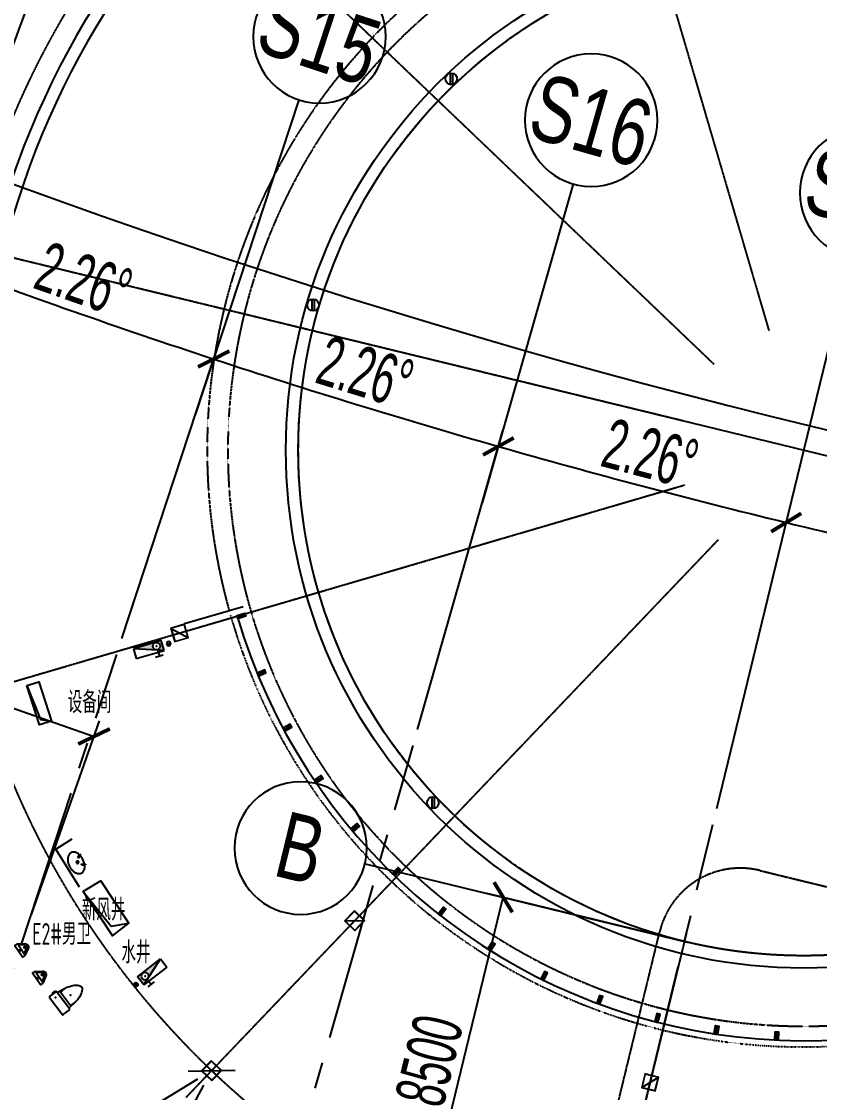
# Model space of a CAD drawing. Extents: x -668578 to 2331563, y -1202445 to 1620273.
# Drawn here: x 818569 to 837831, y 99493 to 125334 of the extents above; entities that cross this region are included whole.
import ezdxf
from ezdxf.enums import TextEntityAlignment as Align

# ---------------------------------------------------------------- set-up
doc = ezdxf.new("R2010")
doc.units = 0
for name, pattern in [('CENTER2', [28.575, 19.05, -3.175, 3.175, -3.175]), ('CONTINOUS', [0]), ('Continuous-STLayerSet-Col', [0]), ('DASH', [0.35, 0.25, -0.1]), ('DOT2', [0.125, 0, -0.125]), ('DOTE', [2.42, 2, -0.2, 0.02, -0.2]), ('Y000000S0$0$CONTINOUS', [0])]:
    doc.linetypes.add(name, pattern=pattern)
doc.layers.get('0').update_dxf_attribs({"color": 8})
doc.layers.get('Defpoints').update_dxf_attribs({"color": 8})
for name, color, linetype in [('#标注', 8, 'Continuous'), ('#轴线', 8, 'CENTER2'), ('A-AL', 8, 'Continuous'), ('A-BEAM-PLAN-C', 8, 'Continuous'), ('A-DIMS-150', 8, 'Continuous'), ('A-FIXT', 8, 'Continuous'), ('A-FLOR-OTLN', 8, 'DOT2'), ('A-ROOF-DRAN', 8, 'Continuous'), ('A-WALL-E', 8, 'Continuous'), ('A-WIND-FRAM', 8, 'Continuous'), ('C-AXIS', 8, 'DOTE'), ('dim', 8, 'Continuous'), ('EQUIP_雨水斗', 8, 'Continuous'), ('G-PATT', 8, 'Continuous'), ('外轮廓', 8, 'Continuous'), ('建-文字', 8, 'Continuous'), ('建-洁具', 8, 'Continuous'), ('水-消防-消火栓', 8, 'Continuous'), ('水-消防-消火栓-标识', 8, 'Continuous')]:
    doc.layers.add(name, color=color, linetype=linetype)
doc.layers.add('平立面图柱', color=8, linetype='Continuous', lineweight=18)
doc.styles.add('JHZX', font='jrs.shx', dxfattribs={"width": 0.6, "bigfont": 'jhz.shx'})
doc.styles.add('XD2008', font='xd-hzs.shx', dxfattribs={"width": 0.7, "bigfont": 'xd-hztxt.shx'})
doc.dimstyles.new('JZBZ-400', dxfattribs={"dimscale": 400, "dimtxt": 3, "dimasz": 1.5, "dimexe": 1, "dimexo": 1, "dimgap": 0.5, "dimtad": 1, "dimdec": 0, "dimdsep": 46, "dimtxsty": 'JHZX', "dimblk1": 'ARCHTICK', "dimblk2": 'ARCHTICK', "dimsah": 1, "dimcen": 0, "dimclrd": 1, "dimclre": 1, "dimclrt": 2, "dimazin": 2, "dimtfac": 1, "dimtdec": 0, "dimtix": 1, "dimtmove": 0, "dimatfit": 3, "dimfxl": 0, "dimtolj": 1, "dimlwd": -1, "dimlwe": -1, "dimarcsym": 0})

# ---------------------------------------------------------------- blocks, each defined once
blk = doc.blocks.new('_ARCHTICK')
at = {"color": 0, "linetype": 'ByBlock', "const_width": 0.15}
blk.add_lwpolyline([(-0.5, -0.5), (0.5, 0.5)], dxfattribs=at)
blk = doc.blocks.new('*D2918')
at = {"layer": '#标注', "ltscale": 300, "transparency": 16777216}
for p, q in [((52517, 44290), (60086, 50671)), ((174425, -21557), (175612, -11729))]:
    blk.add_line(p, q, dxfattribs=at)
blk.add_arc((197092, 166179), 179600, 220.13382, 263.11563, dxfattribs=at)
at = {"layer": 'Defpoints', "color": 0, "ltscale": 300, "transparency": 16777216}
for p in [(197092, 166179), (52212, 44032), (92699, 20035), (174378, -21955)]:
    blk.add_point(p, dxfattribs=at)
at = {"layer": '#标注', "ltscale": 300, "transparency": 16777216, "xscale": 600, "yscale": 600, "zscale": 600}
for p, rotation in [((59781, 50414), 130.1338192809486), ((175564, -12126), 353.1156299250185)]:
    blk.add_blockref('_ARCHTICK', p, dxfattribs=dict(at, rotation=rotation))
at = {"layer": '#标注', "ltscale": 300, "transparency": 16777216, "insert": (112118, 8861), "char_height": 1200, "attachment_point": 5, "rotation": 331.6247, "style": 'JHZX'}
blk.add_mtext('\\A1;42.98°', dxfattribs=at)
blk = doc.blocks.new('*D2933')
at = {"layer": '#标注', "ltscale": 300, "transparency": 16777216}
for p, q in [((130999, -10995), (133620, -3968)), ((138044, -13465), (140386, -6340))]:
    blk.add_line(p, q, dxfattribs=at)
blk.add_arc((197092, 166179), 182000, 249.54243, 251.80463, dxfattribs=at)
at = {"layer": 'Defpoints', "color": 0, "ltscale": 300, "transparency": 16777216}
for p in [(197092, 166179), (135730, -5165), (130859, -11369), (137919, -13845)]:
    blk.add_point(p, dxfattribs=at)
at = {"layer": '#标注', "ltscale": 300, "transparency": 16777216, "xscale": 600, "yscale": 600, "zscale": 600}
for p, rotation in [((133481, -4342), 159.5424261212701), ((140261, -6720), 341.8046268610909)]:
    blk.add_blockref('_ARCHTICK', p, dxfattribs=dict(at, rotation=rotation))
at = {"layer": '#标注', "ltscale": 300, "transparency": 16777216, "insert": (137124, -4810), "char_height": 1200, "attachment_point": 5, "rotation": 340.6735, "style": 'JHZX'}
blk.add_mtext('\\A1;2.26°', dxfattribs=at)
blk = doc.blocks.new('*D2934')
at = {"layer": '#标注', "ltscale": 300, "transparency": 16777216}
for p, q in [((138044, -13465), (140386, -6340)), ((145181, -15656), (147240, -8444))]:
    blk.add_line(p, q, dxfattribs=at)
blk.add_arc((197092, 166179), 182000, 251.80463, 254.06683, dxfattribs=at)
at = {"layer": 'Defpoints', "color": 0, "ltscale": 300, "transparency": 16777216}
for p in [(197092, 166179), (142542, -7453), (137919, -13845), (145071, -16041)]:
    blk.add_point(p, dxfattribs=at)
at = {"layer": '#标注', "ltscale": 300, "transparency": 16777216, "xscale": 600, "yscale": 600, "zscale": 600}
for p, rotation in [((140261, -6720), 161.8046268610923), ((147130, -8829), 344.0668271582924)]:
    blk.add_blockref('_ARCHTICK', p, dxfattribs=dict(at, rotation=rotation))
at = {"layer": '#标注', "ltscale": 300, "transparency": 16777216, "insert": (143920, -7044), "char_height": 1200, "attachment_point": 5, "rotation": 342.9357, "style": 'JHZX'}
blk.add_mtext('\\A1;2.26°', dxfattribs=at)
blk = doc.blocks.new('*D2935')
at = {"layer": '#标注', "ltscale": 300, "transparency": 16777216}
for p, q in [((145181, -15656), (147240, -8444)), ((152399, -17563), (154172, -10276))]:
    blk.add_line(p, q, dxfattribs=at)
blk.add_arc((197092, 166179), 182000, 254.06683, 256.32903, dxfattribs=at)
at = {"layer": 'Defpoints', "color": 0, "ltscale": 300, "transparency": 16777216}
for p in [(197092, 166179), (149438, -9471), (145071, -16041), (152305, -17952)]:
    blk.add_point(p, dxfattribs=at)
at = {"layer": '#标注', "ltscale": 300, "transparency": 16777216, "xscale": 600, "yscale": 600, "zscale": 600}
for p, rotation in [((147130, -8829), 164.0668271582906), ((154077, -10665), 346.3290280231375)]:
    blk.add_blockref('_ARCHTICK', p, dxfattribs=dict(at, rotation=rotation))
at = {"layer": '#标注', "ltscale": 300, "transparency": 16777216, "insert": (150799, -9008), "char_height": 1200, "attachment_point": 5, "rotation": 345.1979, "style": 'JHZX'}
blk.add_mtext('\\A1;2.26°', dxfattribs=at)
blk = doc.blocks.new('*D2936')
at = {"layer": '#标注', "ltscale": 300, "transparency": 16777216}
for p, q in [((152399, -17563), (154172, -10276)), ((159687, -19184), (161170, -11833))]:
    blk.add_line(p, q, dxfattribs=at)
blk.add_arc((197092, 166179), 182000, 256.32903, 258.59123, dxfattribs=at)
at = {"layer": 'Defpoints', "color": 0, "ltscale": 300, "transparency": 16777216}
for p in [(197092, 166179), (156408, -11215), (152305, -17952), (159608, -19576)]:
    blk.add_point(p, dxfattribs=at)
at = {"layer": '#标注', "ltscale": 300, "transparency": 16777216, "xscale": 600, "yscale": 600, "zscale": 600}
for p, rotation in [((154077, -10665), 166.329028023139), ((161091, -12225), 348.5912288879856)]:
    blk.add_blockref('_ARCHTICK', p, dxfattribs=dict(at, rotation=rotation))
at = {"layer": '#标注', "ltscale": 300, "transparency": 16777216, "insert": (157750, -10698), "char_height": 1200, "attachment_point": 5, "rotation": 347.4601, "style": 'JHZX'}
blk.add_mtext('\\A1;2.26°', dxfattribs=at)
blk = doc.blocks.new('*D2939')
at = {"layer": '#标注', "ltscale": 300, "transparency": 16777216}
for p, q in [((-1773, -1481), (-9342, -7863)), ((165914, -92056), (164727, -101884))]:
    blk.add_line(p, q, dxfattribs=at)
blk.add_arc((197092, 166179), 269610, 220.13382, 263.11563, dxfattribs=at)
at = {"layer": 'Defpoints', "color": 0, "ltscale": 300, "transparency": 16777216}
for p in [(197092, 166179), (-1467, -1224), (40380, -53208), (165962, -91659)]:
    blk.add_point(p, dxfattribs=at)
at = {"layer": '#标注', "ltscale": 300, "transparency": 16777216, "xscale": 600, "yscale": 600, "zscale": 600}
for p, rotation in [((-9036, -7605), 130.1338192809485), ((164775, -101487), 353.1156299250187)]:
    blk.add_blockref('_ARCHTICK', p, dxfattribs=dict(at, rotation=rotation))
at = {"layer": '#标注', "ltscale": 300, "transparency": 16777216, "insert": (69342, -70334), "char_height": 1200, "attachment_point": 5, "rotation": 331.6247, "style": 'JHZX'}
blk.add_mtext('\\A1;42.98°', dxfattribs=at)
blk = doc.blocks.new('*U2924')
at = {"linetype": 'ByBlock'}
blk.add_line((0, -20), (0, 0), dxfattribs=at)
blk.add_circle((0, -24), 4, dxfattribs=at)
at = {"color": 253, "linetype": 'ByBlock', "style": 'JHZX', "width": 0.75}
blk.add_attdef('AXES', text='', height=4, dxfattribs=at).set_placement((0, -24), align=Align.MIDDLE_CENTER)
blk = doc.blocks.new('*U2976')
at = {"linetype": 'ByBlock'}
blk.add_line((20, 0), (0, 0), dxfattribs=at)
blk.add_circle((24, 0), 4, dxfattribs=at)
at = {"color": 253, "linetype": 'ByBlock', "style": 'JHZX', "width": 0.75}
blk.add_attdef('AXES', text='', height=4, dxfattribs=at).set_placement((24, 0), align=Align.MIDDLE_CENTER)
blk = doc.blocks.new('*D2977')
at = {"layer": '#标注', "ltscale": 300, "transparency": 16777216}
for p, q in [((160688, -30028), (162797, -37226)), ((149303, -30292), (147530, -37580))]:
    blk.add_line(p, q, dxfattribs=at)
blk.add_arc((154503, -8916), 29100, 256.329, 286.329, dxfattribs=at)
at = {"layer": 'Defpoints', "color": 0, "ltscale": 300, "transparency": 16777216}
for p in [(154503, -8916), (160576, -29644), (149398, -29904), (152639, -37956)]:
    blk.add_point(p, dxfattribs=at)
at = {"layer": '#标注', "ltscale": 300, "transparency": 16777216, "xscale": 600, "yscale": 600, "zscale": 600}
for p, rotation in [((162684, -36842), 16.32902802312792), ((147625, -37191), 166.3290280231299)]:
    blk.add_blockref('_ARCHTICK', p, dxfattribs=dict(at, rotation=rotation))
at = {"layer": '#标注', "ltscale": 300, "transparency": 16777216, "insert": (155159, -37208), "char_height": 1200, "attachment_point": 5, "rotation": 1.329, "style": 'JHZX'}
blk.add_mtext('\\A1;30°', dxfattribs=at)
blk = doc.blocks.new('*D2978')
at = {"layer": '#标注', "ltscale": 300, "transparency": 16777216}
for p, q in [((170416, -24107), (175840, -29286)), ((160688, -30028), (162797, -37226))]:
    blk.add_line(p, q, dxfattribs=at)
blk.add_arc((154503, -8916), 29100, 286.329, 316.329, dxfattribs=at)
at = {"layer": 'Defpoints', "color": 0, "ltscale": 300, "transparency": 16777216}
for p in [(154503, -8916), (170126, -23831), (160576, -29644), (167409, -34997)]:
    blk.add_point(p, dxfattribs=at)
at = {"layer": '#标注', "ltscale": 300, "transparency": 16777216, "xscale": 600, "yscale": 600, "zscale": 600}
for p, rotation in [((175551, -29010), 46.32902802312653), ((162684, -36842), 196.3290280231278)]:
    blk.add_blockref('_ARCHTICK', p, dxfattribs=dict(at, rotation=rotation))
at = {"layer": '#标注', "ltscale": 300, "transparency": 16777216, "insert": (169217, -33089), "char_height": 1200, "attachment_point": 5, "rotation": 31.329, "style": 'JHZX'}
blk.add_mtext('\\A1;30°', dxfattribs=at)
blk = doc.blocks.new('*D2942')
at = {"layer": '#标注', "ltscale": 300, "transparency": 16777216}
for p, q in [((175879, -14115), (183167, -15888)), ((170416, -24107), (175840, -29286))]:
    blk.add_line(p, q, dxfattribs=at)
blk.add_arc((154503, -8916), 29100, 316.329, 346.329, dxfattribs=at)
at = {"layer": 'Defpoints', "color": 0, "ltscale": 300, "transparency": 16777216}
for p in [(154503, -8916), (175491, -14021), (170126, -23831), (178721, -25049)]:
    blk.add_point(p, dxfattribs=at)
at = {"layer": '#标注', "ltscale": 300, "transparency": 16777216, "xscale": 600, "yscale": 600, "zscale": 600}
for p, rotation in [((182778, -15793), 76.3290280231253), ((175551, -29010), 226.3290280231266)]:
    blk.add_blockref('_ARCHTICK', p, dxfattribs=dict(at, rotation=rotation))
at = {"layer": '#标注', "ltscale": 300, "transparency": 16777216, "insert": (179333, -22493), "char_height": 1200, "attachment_point": 5, "rotation": 61.329, "style": 'JHZX'}
blk.add_mtext('\\A1;30°', dxfattribs=at)
blk = doc.blocks.new('*D2943')
at = {"layer": '#标注', "ltscale": 300, "transparency": 16777216}
for p, q in [((175615, -2730), (182813, -622)), ((175879, -14115), (183167, -15888))]:
    blk.add_line(p, q, dxfattribs=at)
blk.add_arc((154503, -8916), 29100, 346.329, 16.329, dxfattribs=at)
at = {"layer": 'Defpoints', "color": 0, "ltscale": 300, "transparency": 16777216}
for p in [(175231, -2843), (154503, -8916), (183543, -10779), (175491, -14021)]:
    blk.add_point(p, dxfattribs=at)
at = {"layer": '#标注', "ltscale": 300, "transparency": 16777216, "xscale": 600, "yscale": 600, "zscale": 600}
for p, rotation in [((182429, -734), 106.3290280231238), ((182778, -15793), 256.3290280231252)]:
    blk.add_blockref('_ARCHTICK', p, dxfattribs=dict(at, rotation=rotation))
at = {"layer": '#标注', "ltscale": 300, "transparency": 16777216, "insert": (184395, -8222), "char_height": 1200, "attachment_point": 5, "rotation": 271.329, "style": 'JHZX'}
blk.add_mtext('\\A1;30°', dxfattribs=at)
blk = doc.blocks.new('*D2944')
at = {"layer": '#标注', "ltscale": 300, "transparency": 16777216}
for p, q in [((169694, 6997), (174873, 12422)), ((175615, -2730), (182813, -622))]:
    blk.add_line(p, q, dxfattribs=at)
blk.add_arc((154503, -8916), 29100, 16.329, 46.329, dxfattribs=at)
at = {"layer": 'Defpoints', "color": 0, "ltscale": 300, "transparency": 16777216}
for p in [(169418, 6708), (180584, 3991), (175231, -2843), (154503, -8916)]:
    blk.add_point(p, dxfattribs=at)
at = {"layer": '#标注', "ltscale": 300, "transparency": 16777216, "xscale": 600, "yscale": 600, "zscale": 600}
for p, rotation in [((174597, 12133), 136.3290280231255), ((182429, -734), 286.3290280231241)]:
    blk.add_blockref('_ARCHTICK', p, dxfattribs=dict(at, rotation=rotation))
at = {"layer": '#标注', "ltscale": 300, "transparency": 16777216, "insert": (180043, 6631), "char_height": 1200, "attachment_point": 5, "rotation": 301.329, "style": 'JHZX'}
blk.add_mtext('\\A1;30°', dxfattribs=at)
blk = doc.blocks.new('*D2945')
at = {"layer": '#标注', "ltscale": 300, "transparency": 16777216}
for p, q in [((159702, 12461), (161475, 19749)), ((169694, 6997), (174873, 12422))]:
    blk.add_line(p, q, dxfattribs=at)
blk.add_arc((154503, -8916), 29100, 46.329, 76.329, dxfattribs=at)
at = {"layer": 'Defpoints', "color": 0, "ltscale": 300, "transparency": 16777216}
for p in [(170636, 15302), (159608, 12072), (169418, 6708), (154503, -8916)]:
    blk.add_point(p, dxfattribs=at)
at = {"layer": '#标注', "ltscale": 300, "transparency": 16777216, "xscale": 600, "yscale": 600, "zscale": 600}
for p, rotation in [((161380, 19360), 166.3290280231338), ((174597, 12133), 316.3290280231257)]:
    blk.add_blockref('_ARCHTICK', p, dxfattribs=dict(at, rotation=rotation))
at = {"layer": '#标注', "ltscale": 300, "transparency": 16777216, "insert": (168848, 17318), "char_height": 1200, "attachment_point": 5, "rotation": 331.329, "style": 'JHZX'}
blk.add_mtext('\\A1;30°', dxfattribs=at)
blk = doc.blocks.new('*D2946')
at = {"layer": '#标注', "ltscale": 300, "transparency": 16777216}
for p, q in [((159702, 12461), (161475, 19749)), ((148317, 12197), (146209, 19394))]:
    blk.add_line(p, q, dxfattribs=at)
blk.add_arc((154503, -8916), 29100, 76.329, 106.329, dxfattribs=at)
at = {"layer": 'Defpoints', "color": 0, "ltscale": 300, "transparency": 16777216}
for p in [(156366, 20125), (159608, 12072), (148430, 11813), (154503, -8916)]:
    blk.add_point(p, dxfattribs=at)
at = {"layer": '#标注', "ltscale": 300, "transparency": 16777216, "xscale": 600, "yscale": 600, "zscale": 600}
for p, rotation in [((161380, 19360), 346.3290280231337), ((146321, 19011), 196.3290280231265)]:
    blk.add_blockref('_ARCHTICK', p, dxfattribs=dict(at, rotation=rotation))
at = {"layer": '#标注', "ltscale": 300, "transparency": 16777216, "insert": (153809, 20976), "char_height": 1200, "attachment_point": 5, "rotation": 1.329, "style": 'JHZX'}
blk.add_mtext('\\A1;30°', dxfattribs=at)
blk = doc.blocks.new('*D2947')
at = {"layer": '#标注', "ltscale": 300, "transparency": 16777216}
for p, q in [((148317, 12197), (146209, 19394)), ((138590, 6276), (133165, 11455))]:
    blk.add_line(p, q, dxfattribs=at)
blk.add_arc((154503, -8916), 29100, 106.329, 136.329, dxfattribs=at)
at = {"layer": 'Defpoints', "color": 0, "ltscale": 300, "transparency": 16777216}
for p in [(141596, 17166), (148430, 11813), (138879, 6000), (154503, -8916)]:
    blk.add_point(p, dxfattribs=at)
at = {"layer": '#标注', "ltscale": 300, "transparency": 16777216, "xscale": 600, "yscale": 600, "zscale": 600}
for p, rotation in [((146321, 19011), 16.32902802312659), ((133454, 11178), 226.3290280231246)]:
    blk.add_blockref('_ARCHTICK', p, dxfattribs=dict(at, rotation=rotation))
at = {"layer": '#标注', "ltscale": 300, "transparency": 16777216, "insert": (138956, 16625), "char_height": 1200, "attachment_point": 5, "rotation": 31.329, "style": 'JHZX'}
blk.add_mtext('\\A1;30°', dxfattribs=at)
blk = doc.blocks.new('*D2948')
at = {"layer": '#标注', "ltscale": 300, "transparency": 16777216}
for p, q in [((138590, 6276), (133165, 11455)), ((133126, -3716), (125838, -1943))]:
    blk.add_line(p, q, dxfattribs=at)
blk.add_arc((154503, -8916), 29100, 136.329, 166.329, dxfattribs=at)
at = {"layer": 'Defpoints', "color": 0, "ltscale": 300, "transparency": 16777216}
for p in [(130285, 7218), (138879, 6000), (133515, -3810), (154503, -8916)]:
    blk.add_point(p, dxfattribs=at)
at = {"layer": '#标注', "ltscale": 300, "transparency": 16777216, "xscale": 600, "yscale": 600, "zscale": 600}
for p, rotation in [((133454, 11178), 46.32902802312446), ((126227, -2038), 256.3290280231241)]:
    blk.add_blockref('_ARCHTICK', p, dxfattribs=dict(at, rotation=rotation))
at = {"layer": '#标注', "ltscale": 300, "transparency": 16777216, "insert": (128269, 5430), "char_height": 1200, "attachment_point": 5, "rotation": 61.329, "style": 'JHZX'}
blk.add_mtext('\\A1;30°', dxfattribs=at)
blk = doc.blocks.new('*D2949')
at = {"layer": '#标注', "ltscale": 300, "transparency": 16777216}
for p, q in [((133126, -3716), (125838, -1943)), ((133390, -15101), (126193, -17210))]:
    blk.add_line(p, q, dxfattribs=at)
blk.add_arc((154503, -8916), 29100, 166.329, 196.329, dxfattribs=at)
at = {"layer": 'Defpoints', "color": 0, "ltscale": 300, "transparency": 16777216}
for p in [(133515, -3810), (125462, -7052), (154503, -8916), (133774, -14988)]:
    blk.add_point(p, dxfattribs=at)
at = {"layer": '#标注', "ltscale": 300, "transparency": 16777216, "xscale": 600, "yscale": 600, "zscale": 600}
for p, rotation in [((126227, -2038), 76.32902802312397), ((126576, -17097), 286.3290280231245)]:
    blk.add_blockref('_ARCHTICK', p, dxfattribs=dict(at, rotation=rotation))
at = {"layer": '#标注', "ltscale": 300, "transparency": 16777216, "insert": (126210, -9572), "char_height": 1200, "attachment_point": 5, "rotation": 271.329, "style": 'JHZX'}
blk.add_mtext('\\A1;30°', dxfattribs=at)
blk = doc.blocks.new('*D2950')
at = {"layer": '#标注', "ltscale": 300, "transparency": 16777216}
for p, q in [((133390, -15101), (126193, -17210)), ((139311, -24829), (134132, -30253))]:
    blk.add_line(p, q, dxfattribs=at)
blk.add_arc((154503, -8916), 29100, 196.329, 226.329, dxfattribs=at)
at = {"layer": 'Defpoints', "color": 0, "ltscale": 300, "transparency": 16777216}
for p in [(154503, -8916), (133774, -14988), (128421, -21822), (139587, -24539)]:
    blk.add_point(p, dxfattribs=at)
at = {"layer": '#标注', "ltscale": 300, "transparency": 16777216, "xscale": 600, "yscale": 600, "zscale": 600}
for p, rotation in [((126576, -17097), 106.3290280231245), ((134409, -29964), 316.3290280231343)]:
    blk.add_blockref('_ARCHTICK', p, dxfattribs=dict(at, rotation=rotation))
at = {"layer": '#标注', "ltscale": 300, "transparency": 16777216, "insert": (130329, -23630), "char_height": 1200, "attachment_point": 5, "rotation": 301.329, "style": 'JHZX'}
blk.add_mtext('\\A1;30°', dxfattribs=at)
blk = doc.blocks.new('*D2984')
at = {"layer": '#标注', "ltscale": 300, "transparency": 16777216}
for p, q in [((139179, 5570), (134532, 8111)), ((129742, -1482), (134883, 7919)), ((134038, -3831), (129391, -1290))]:
    blk.add_line(p, q, dxfattribs=at)
at = {"layer": 'Defpoints', "color": 0, "ltscale": 300, "transparency": 16777216}
for p in [(134883, 7919), (139530, 5378), (134389, -4023)]:
    blk.add_point(p, dxfattribs=at)
at = {"layer": '#标注', "ltscale": 300, "transparency": 16777216, "xscale": 600, "yscale": 600, "zscale": 600}
for p, rotation in [((134883, 7919), 61.32903808904447), ((129742, -1482), 241.3290380890445)]:
    blk.add_blockref('_ARCHTICK', p, dxfattribs=dict(at, rotation=rotation))
at = {"layer": '#标注', "ltscale": 300, "transparency": 16777216, "insert": (131610, 3603), "char_height": 1200, "attachment_point": 5, "rotation": 61.329, "style": 'JHZX'}
blk.add_mtext('\\A1;10715', dxfattribs=at)
blk = doc.blocks.new('*D2986')
at = {"layer": '#标注', "ltscale": 300, "transparency": 16777216}
for p, q in [((140017, -24239), (137476, -28887)), ((137668, -28536), (147069, -33677)), ((149418, -29380), (146877, -34027))]:
    blk.add_line(p, q, dxfattribs=at)
at = {"layer": 'Defpoints', "color": 0, "ltscale": 300, "transparency": 16777216}
for p in [(140209, -23888), (149610, -29029), (147069, -33677)]:
    blk.add_point(p, dxfattribs=at)
at = {"layer": '#标注', "ltscale": 300, "transparency": 16777216, "xscale": 600, "yscale": 600, "zscale": 600}
for p, rotation in [((137668, -28536), 151.3290179572674), ((147069, -33677), 331.3290179572674)]:
    blk.add_blockref('_ARCHTICK', p, dxfattribs=dict(at, rotation=rotation))
at = {"layer": '#标注', "ltscale": 300, "transparency": 16777216, "insert": (142752, -30404), "char_height": 1200, "attachment_point": 5, "rotation": 331.329, "style": 'JHZX'}
blk.add_mtext('\\A1;10715', dxfattribs=at)
blk = doc.blocks.new('*D2987')
at = {"layer": '#标注', "ltscale": 300, "transparency": 16777216}
for p, q in [((134296, -14943), (129771, -17698)), ((130113, -17490), (135684, -26642)), ((139867, -24096), (135343, -26850))]:
    blk.add_line(p, q, dxfattribs=at)
at = {"layer": 'Defpoints', "color": 0, "ltscale": 300, "transparency": 16777216}
for p in [(134638, -14735), (140209, -23888), (135684, -26642)]:
    blk.add_point(p, dxfattribs=at)
at = {"layer": '#标注', "ltscale": 300, "transparency": 16777216, "xscale": 600, "yscale": 600, "zscale": 600}
for p, rotation in [((130113, -17490), 121.3290179573024), ((135684, -26642), 301.3290179573024)]:
    blk.add_blockref('_ARCHTICK', p, dxfattribs=dict(at, rotation=rotation))
at = {"layer": '#标注', "ltscale": 300, "transparency": 16777216, "insert": (133582, -21650), "char_height": 1200, "attachment_point": 5, "rotation": 301.329, "style": 'JHZX'}
blk.add_mtext('\\A1;10715', dxfattribs=at)
blk = doc.blocks.new('*D2990')
at = {"layer": '#标注', "ltscale": 300, "transparency": 16777216}
for p, q in [((139311, -24829), (134132, -30253)), ((149303, -30292), (147530, -37580))]:
    blk.add_line(p, q, dxfattribs=at)
blk.add_arc((154503, -8916), 29100, 226.329, 256.329, dxfattribs=at)
at = {"layer": 'Defpoints', "color": 0, "ltscale": 300, "transparency": 16777216}
for p in [(154503, -8916), (139587, -24539), (149398, -29904), (138369, -33134)]:
    blk.add_point(p, dxfattribs=at)
at = {"layer": '#标注', "ltscale": 300, "transparency": 16777216, "xscale": 600, "yscale": 600, "zscale": 600}
for p, rotation in [((134409, -29964), 136.3290280231214), ((147625, -37191), 346.3290280231255)]:
    blk.add_blockref('_ARCHTICK', p, dxfattribs=dict(at, rotation=rotation))
at = {"layer": '#标注', "ltscale": 300, "transparency": 16777216, "insert": (140925, -33746), "char_height": 1200, "attachment_point": 5, "rotation": 331.329, "style": 'JHZX'}
blk.add_mtext('\\A1;30°', dxfattribs=at)
blk = doc.blocks.new('*D2991')
at = {"layer": '#标注', "ltscale": 300, "transparency": 16777216}
for p, q in [((151231, -20675), (146858, -19612)), ((145238, -27966), (147247, -19706)), ((149222, -28935), (144849, -27871))]:
    blk.add_line(p, q, dxfattribs=at)
at = {"layer": 'Defpoints', "color": 0, "ltscale": 300, "transparency": 16777216}
for p in [(147247, -19706), (151619, -20770), (149610, -29029)]:
    blk.add_point(p, dxfattribs=at)
at = {"layer": '#标注', "ltscale": 300, "transparency": 16777216, "xscale": 600, "yscale": 600, "zscale": 600}
for p, rotation in [((147247, -19706), 76.32902802329342), ((145238, -27966), 256.3290280232934)]:
    blk.add_blockref('_ARCHTICK', p, dxfattribs=dict(at, rotation=rotation))
at = {"layer": '#标注', "ltscale": 300, "transparency": 16777216, "insert": (145465, -23647), "char_height": 1200, "attachment_point": 5, "rotation": 76.329, "style": 'JHZX'}
blk.add_mtext('\\A1;8500', dxfattribs=at)
blk = doc.blocks.new('*D3004')
at = {"layer": '#标注', "transparency": 16777216}
for p, q in [((-25958, -8635), (-24320, -3965)), ((-24452, -4343), (-17131, -6910)), ((-18637, -11202), (-16999, -6533))]:
    blk.add_line(p, q, dxfattribs=at)
at = {"layer": 'Defpoints', "color": 0, "transparency": 16777216}
for p in [(-17131, -6910), (-26090, -9012), (-18769, -11580)]:
    blk.add_point(p, dxfattribs=at)
at = {"layer": '#标注', "transparency": 16777216, "xscale": 600, "yscale": 600, "zscale": 600}
for p, rotation in [((-24452, -4343), 160.6735245071912), ((-17131, -6910), 340.6735245071912)]:
    blk.add_blockref('_ARCHTICK', p, dxfattribs=dict(at, rotation=rotation))
at = {"layer": '#标注', "transparency": 16777216, "insert": (-20527, -4871), "char_height": 1200, "attachment_point": 5, "rotation": 340.6735, "style": 'JHZX'}
blk.add_mtext('\\A1;7758', dxfattribs=at)
blk = doc.blocks.new('HGDTRET')
at = {"layer": 'dim', "ltscale": 300}
for centre, radius, start, end in [((837451.7, 114994.3), 25850, 53.50205, 252.09079), ((837451.6, 114994.2), 14249.9, 196.42985, 326.45224), ((880041, 290089.1), 262600, 224.98133, 258.268049)]:
    blk.add_arc(centre, radius, start, end, dxfattribs=at)
blk = doc.blocks.new('$lvtry$00000221')
at = {"color": 0}
for p, q in [((-124, -91), (-43, -216)), ((-116, -76), (116, -76)), ((43, -216), (124, -91))]:
    blk.add_line(p, q, dxfattribs=at)
blk.add_lwpolyline([(69, -231, -0.57735), (-69, -231), (-162, -88, -0.145378), (-170, -61), (-170, 0), (170, 0), (170, -61, -0.145378), (162, -88)], format="xyb", close=True, dxfattribs=at)
for centre, radius in [((0, -177), 20), ((0, -38), 17.7)]:
    blk.add_circle(centre, radius, dxfattribs=at)
for centre, radius, start, end in [((-116, -86), 10, 90, 213.0863), ((0, -191), 50, 210, 330), ((116, -86), 10, 326.9137, 90)]:
    blk.add_arc(centre, radius, start, end, dxfattribs=at)
for p in [(0, -38), (0, -177)]:
    blk.add_point(p, dxfattribs=at)
blk = doc.blocks.new('A$C206F0229')
at = {"layer": 'A-FIXT', "linetype": 'Y000000S0$0$CONTINOUS', "lineweight": -3, "extrusion": (0, 0, -1), "xscale": -1, "zscale": -1, "rotation": 269.9999999999999}
blk.add_blockref('$lvtry$00000221', (0, 362), dxfattribs=at)
blk = doc.blocks.new('A$C346B0DA7')
for p, q in [((59, 99), (138, 146)), ((59, 99), (71, 79)), ((71, 79), (150, 126)), ((138, 146), (150, 126)), ((59, -99), (71, -79)), ((59, -99), (138, -146)), ((71, -79), (150, -126)), ((150, -126), (138, -146))]:
    blk.add_line(p, q)
for points in [[(124, 138, 0.012883), (119, 150, 0.028735), (103, 183, 0.038584), (81, 215, 0.043635), (58, 239, 0.046948), (30, 260, 0.060002), (3, 271, 0.075785), (-27, 275, 0.060889), (-62, 271, 0.054586), (-94, 259, 0.054379), (-122, 240, 0.038321), (-146, 217, 0.035303), (-168, 189, 0.040035), (-185, 157, 0.032621), (-200, 118, 0.024635), (-211, 77, 0.053768), (-218, -1), (-216, -39), (-211, -76, 1826.718919)], [(124, 138, 0.012883), (119, 150, 0.028735), (103, 183, 0.038584), (81, 215, 0.043635), (58, 239, 0.046948), (30, 260, 0.060002), (3, 271, 0.075785), (-27, 275, 0.060889), (-62, 271, 0.054586), (-94, 259, 0.054379), (-122, 240, 0.038321), (-146, 217, 0.035303), (-168, 189, 0.040035), (-185, 157, 0.032621), (-200, 118, 0.024635), (-211, 77, 0.053768), (-218, -1), (-216, -39), (-211, -76, 1826.718919)], [(124, 138, 0.012883), (119, 150, 0.028735), (103, 183, 0.038584), (81, 215, 0.043635), (58, 239, 0.046948), (30, 260, 0.060002), (3, 271, 0.075785), (-27, 275, 0.060889), (-62, 271, 0.054586), (-94, 259, 0.054379), (-122, 240, 0.038321), (-146, 217, 0.035303), (-168, 189, 0.040035), (-185, 157, 0.032621), (-200, 118, 0.024635), (-211, 77, 0.053768), (-218, -1), (-216, -39), (-211, -76, 1826.718919)], [(124, 138, 0.012883), (119, 150, 0.028735), (103, 183, 0.038584), (81, 215, 0.043635), (58, 239, 0.046948), (30, 260, 0.060002), (3, 271, 0.075785), (-27, 275, 0.060889), (-62, 271, 0.054586), (-94, 259, 0.054379), (-122, 240, 0.038321), (-146, 217, 0.035303), (-168, 189, 0.040035), (-185, 157, 0.032621), (-200, 118, 0.024635), (-211, 77, 0.053768), (-218, -1), (-216, -39), (-211, -76, 1826.718919)], [(132, -115, 0.025128), (138, -85, 0.042673), (146, 0), (144, 42, 0.021447), (138, 85, 0.025126), (132, 115)], [(132, -115, 0.025128), (138, -85, 0.042673), (146, 0), (144, 42, 0.021447), (138, 85, 0.025126), (132, 115)], [(132, -115, 0.025128), (138, -85, 0.042673), (146, 0), (144, 42, 0.021447), (138, 85, 0.025126), (132, 115)], [(132, -115, 0.025128), (138, -85, 0.042673), (146, 0), (144, 42, 0.021447), (138, 85, 0.025126), (132, 115)], [(-211, -76, 0.02503), (-200, -118, 0.032621), (-185, -157, 0.040035), (-168, -189, 0.035303), (-146, -217, 0.038321), (-122, -240, 0.054379), (-94, -259, 0.054586), (-62, -271, 0.060889), (-27, -275, 0.075785), (3, -271, 0.060002), (30, -260, 0.046948), (58, -239, 0.043635), (81, -215, 0.038584), (103, -183, 0.028735), (119, -150, 0.012881), (124, -138)], [(-211, -76, 0.02503), (-200, -118, 0.032621), (-185, -157, 0.040035), (-168, -189, 0.035303), (-146, -217, 0.038321), (-122, -240, 0.054379), (-94, -259, 0.054586), (-62, -271, 0.060889), (-27, -275, 0.075785), (3, -271, 0.060002), (30, -260, 0.046948), (58, -239, 0.043635), (81, -215, 0.038584), (103, -183, 0.028735), (119, -150, 0.012881), (124, -138)], [(-211, -76, 0.02503), (-200, -118, 0.032621), (-185, -157, 0.040035), (-168, -189, 0.035303), (-146, -217, 0.038321), (-122, -240, 0.054379), (-94, -259, 0.054586), (-62, -271, 0.060889), (-27, -275, 0.075785), (3, -271, 0.060002), (30, -260, 0.046948), (58, -239, 0.043635), (81, -215, 0.038584), (103, -183, 0.028735), (119, -150, 0.012881), (124, -138)], [(-211, -76, 0.02503), (-200, -118, 0.032621), (-185, -157, 0.040035), (-168, -189, 0.035303), (-146, -217, 0.038321), (-122, -240, 0.054379), (-94, -259, 0.054586), (-62, -271, 0.060889), (-27, -275, 0.075785), (3, -271, 0.060002), (30, -260, 0.046948), (58, -239, 0.043635), (81, -215, 0.038584), (103, -183, 0.028735), (119, -150, 0.012881), (124, -138)]]:
    blk.add_lwpolyline(points, format="xyb")
blk.add_lwpolyline([(-29, 0, 0.414221), (0, -29, 0.414221), (29, 0, 0.414221), (0, 29, 0.414221)], format="xyb", close=True)
blk.add_lwpolyline([(-29, 0, 0.414221), (0, -29, 0.414221), (29, 0, 0.414221), (0, 29, 0.414221)], format="xyb", close=True)
blk.add_lwpolyline([(-29, 0, 0.414221), (0, -29, 0.414221), (29, 0, 0.414221), (0, 29, 0.414221)], format="xyb", close=True)
blk.add_lwpolyline([(-29, 0, 0.414221), (0, -29, 0.414221), (29, 0, 0.414221), (0, 29, 0.414221)], format="xyb", close=True)
blk = doc.blocks.new('$lvtry$00000206')
at = {"color": 0}
for points in [[(-253, -220, -0.414214), (-275, -198), (-275, -22, -0.414214), (-253, 0), (253, 0, -0.414214), (275, -22), (275, -198, -0.414214), (253, -220)], [(181, -286), (-181, -286, 0.39219), (-201, -305), (-202, -326), (-204, -363), (-205, -398), (-204, -429), (-201, -459), (-197, -488), (-189, -518), (-180, -550), (-168, -584), (-153, -619), (-135, -654), (-114, -687), (-90, -717), (-63, -741), (-33, -760), (-12, -767, 0.15433), (12, -767), (33, -760), (63, -741), (90, -717), (114, -687), (135, -654), (153, -619), (168, -584), (180, -550), (189, -518), (197, -488), (201, -459), (204, -429), (205, -398), (204, -363), (202, -326), (201, -305, 0.39219)]]:
    blk.add_lwpolyline(points, format="xyb", close=True, dxfattribs=at)
blk.add_lwpolyline([(-275, -120), (-297, -120), (-297, -200), (-275, -200)], close=True, dxfattribs=at)
for points in [[(-205, -428), (-235, -220)], [(205, -428), (235, -220)]]:
    blk.add_lwpolyline(points, dxfattribs=at)
for p in [(-166, -109), (1, -443)]:
    blk.add_point(p, dxfattribs=at)
blk = doc.blocks.new('*D2884')
at = {"layer": '平立面图柱', "color": 51, "linetype": 'Continuous-STLayerSet-Col', "lineweight": 18}
for p, q in [((119, 217), (-217, 119)), ((-217, 119), (-119, -217)), ((108, 197), (-197, 108)), ((-197, 108), (-108, -197)), ((197, -108), (108, 197)), ((217, -119), (119, 217)), ((-119, -217), (217, -119)), ((-108, -197), (197, -108))]:
    blk.add_line(p, q, dxfattribs=at)
blk = doc.blocks.new('*D2885')
at = {"layer": '平立面图柱', "color": 51, "linetype": 'Continuous-STLayerSet-Col', "lineweight": 18}
for p, q in [((-6, 247), (-247, -6)), ((-5, 225), (-225, -5)), ((247, 6), (-6, 247)), ((225, 5), (-5, 225)), ((5, -225), (225, 5)), ((6, -247), (247, 6)), ((-247, -6), (6, -247)), ((-225, -5), (5, -225))]:
    blk.add_line(p, q, dxfattribs=at)
blk = doc.blocks.new('*D2886')
at = {"layer": '平立面图柱', "color": 51, "linetype": 'Continuous-STLayerSet-Col', "lineweight": 18}
for p, q in [((-129, 211), (-211, -129)), ((-117, 192), (-192, -117)), ((211, 129), (-129, 211)), ((192, 117), (-117, 192)), ((117, -192), (192, 117)), ((129, -211), (211, 129)), ((-211, -129), (129, -211)), ((-192, -117), (117, -192))]:
    blk.add_line(p, q, dxfattribs=at)
blk = doc.blocks.new('*D2897')
at = {"layer": '平立面图柱', "color": 51, "linetype": 'Continuous-STLayerSet-Col', "lineweight": 18}
for p, q in [((-6, 247), (-247, -6)), ((-5, 225), (-225, -5)), ((247, 6), (-6, 247)), ((225, 5), (-5, 225)), ((5, -225), (225, 5)), ((6, -247), (247, 6)), ((-247, -6), (6, -247)), ((-225, -5), (5, -225))]:
    blk.add_line(p, q, dxfattribs=at)
blk = doc.blocks.new('*D2898')
at = {"layer": '平立面图柱', "color": 51, "linetype": 'Continuous-STLayerSet-Col', "lineweight": 18}
for p, q in [((-6, 247), (-247, -6)), ((-5, 225), (-225, -5)), ((247, 6), (-6, 247)), ((225, 5), (-5, 225)), ((5, -225), (225, 5)), ((6, -247), (247, 6)), ((-247, -6), (6, -247)), ((-225, -5), (5, -225))]:
    blk.add_line(p, q, dxfattribs=at)
blk = doc.blocks.new('消火栓箱-111')
blk.add_hatch(color=256).paths.add_polyline_path([(-200, -54), (-200, -60, -0.414214), (-110, -150, -1), (-290, -150, -0.414214), (-200, -60), (-200, -54), (-350, 0), (-350, -250), (350, -250)])
for p, q in [((350, 0), (-350, 0)), ((-350, 0), (350, -250)), ((-350, 0), (-350, -250)), ((-300, 100), (-100, 100)), ((-200, -60), (-200, 100)), ((350, -250), (350, 0)), ((-350, -250), (350, -250))]:
    blk.add_line(p, q)
blk.add_circle((-200, -150), 90)
blk.add_point((-200, -150))
at = {"layer": '水-消防-消火栓'}
blk.add_arc((-350, 0), 700, 359.9687, 0, dxfattribs=at)
blk = doc.blocks.new('立管-R75-1')
at = {"linetype": 'Continuous'}
blk.add_circle((0, 0), 75, dxfattribs=at)
blk.add_point((0, 0), dxfattribs=at)
blk = doc.blocks.new('幕墙分隔')
for p, q in [((-40, -100), (40, 100)), ((0, 100), (0, -100))]:
    blk.add_line(p, q)
blk.add_lwpolyline([(-40, 100), (40, 100), (40, -100), (-40, -100)], close=True)
blk = doc.blocks.new('$TwtSys$00000139')
at = {"layer": 'EQUIP_雨水斗'}
for p, q in [((-19, 92), (-19, -92)), ((19, 92), (19, -92))]:
    blk.add_line(p, q, dxfattribs=at)
blk.add_circle((0, 0), 93.8, dxfattribs=at)
blk = doc.blocks.new('hgtbrsrree')
at = {"layer": 'EQUIP_雨水斗', "xscale": 1.5, "yscale": 1.5, "zscale": 1.5}
blk.add_blockref('$TwtSys$00000139', (0, 0), dxfattribs=at)
blk = doc.blocks.new('A$C47405904')
for p, q in [((-15284, -4295), (-14850, -4533)), ((-11089, -11362), (-10594, -11350)), ((-3499, -15127), (-3922, -15384))]:
    blk.add_line(p, q)
at = {"layer": 'A-AL'}
blk.add_lwpolyline([(-89278, 9481, -0.031021), (-108755, 27069, 0.415715), (-113080, 27106), (-145267, -4699, 0.412976), (-145302, -9004, 0.149442), (-10240, -82596, 0.358696), (-6809, -80780)], format="xyb", dxfattribs=at)
at = {"layer": 'A-AL', "linetype": 'DASH'}
blk.add_lwpolyline([(16570, 20028, 3.918632), (25814, -3108, 3.918911)], format="xyb", dxfattribs=at)
for radius, end in [(14400, 195.6327), (13900, 353.1346)]:
    blk.add_arc((0, 0), radius, 45.7107, end, dxfattribs=at)
at = {"layer": 'A-BEAM-PLAN-C', "linetype": 'CONTINOUS'}
for points in [[(-18750, -5681), (-18465, -5589), (-18158, -6541), (-18444, -6633)], [(-16963, -10394), (-17391, -10653), (-16688, -11723), (-16294, -11415)]]:
    blk.add_lwpolyline(points, close=True, dxfattribs=at)
at = {"layer": 'A-DIMS-150'}
blk.add_line((-11660, 2836), (11660, -2836), dxfattribs=at)
for points in [[(-18750, -5681), (-18421, -6501), (-18158, -6541)], [(-17398, -10643), (-16713, -11485), (-16294, -11415)]]:
    blk.add_lwpolyline(points, dxfattribs=at)
at = {"layer": 'A-FIXT'}
for p, q in [((-18056, -9630), (-17658, -9380)), ((-17479, -10547), (-18056, -9630))]:
    blk.add_line(p, q, dxfattribs=at)
at = {"layer": 'A-FLOR-OTLN'}
for centre, radius, start, end in [((42590, 175095), 212150, 224.36474, 258.37779), ((0, 0), 25500, 49.4115, 353.1347), ((0, 0), 14400, 196.0306, 353.1346), ((42590, 175095), 262600, 224.41582, 258.41493)]:
    blk.add_arc(centre, radius, start, end, dxfattribs=at)
at = {"layer": 'A-ROOF-DRAN'}
for radius in [12500, 12200]:
    blk.add_circle((0, 0), radius, dxfattribs=at)
for centre, radius, start, end in [((0, 0), 20200, 40.1683, 194.9816), ((0, 0), 19900, 40.1683, 194.9613), ((42590, 175095), 211500, 233.70702, 263.30526), ((42590, 175095), 211800, 233.70702, 259.3487)]:
    blk.add_arc(centre, radius, start, end, dxfattribs=at)
at = {"layer": 'A-WALL-E'}
blk.add_line((-13533, -3782), (-14948, -4197), dxfattribs=at)
at = {"layer": 'A-WIND-FRAM'}
for p in [(-13088, -5378), (-12464, -6697), (-11709, -7945), (-10828, -9109), (-9833, -10175), (-8733, -11134), (-7540, -11974), (-6267, -12686), (-4927, -13264), (-3535, -13701), (-2106, -13992), (-654, -14135)]:
    blk.add_point(p, dxfattribs=at)
at = {"layer": 'G-PATT', "linetype": 'DASH', "ltscale": 5}
blk.add_lwpolyline([(-1061, -10144), (6563, -11998, -0.414214), (8033, -14414), (5997, -22786, -0.414214), (3581, -24257), (-4042, -22403, -0.414214), (-5513, -19987), (-3477, -11614, -0.414214)], format="xyb", close=True, dxfattribs=at)
at = {"layer": '外轮廓', "color": 3, "linetype": 'DASH', "ltscale": 5}
blk.add_lwpolyline([(-109158, 16478), (-135454, -11643, 0.41242), (-135330, -15318, 0.140163), (-7770, -80593, 0.412914), (-4719, -78556), (3836, -36160, 0.415851), (1787, -33095, -0.057061), (-44213, -18484, 0.041227), (-47955, -17165, 0.051572), (-52855, -16406), (-54407, -16327, -0.116659), (-64974, -13255, -0.058192), (-105484, 16602, 0.414617), (-109158, 16478)], format="xyb", close=True, dxfattribs=at)
for name, p in [('*D2884', (-15067, -4414)), ('*D2885', (-10841, -11356)), ('*D2897', (-14294, -14973)), ('*D2898', (-14294, -14973)), ('*D2886', (-3711, -15255))]:
    blk.add_blockref(name, p)
at = {"layer": 'A-FIXT'}
for p, rotation in [((-18753, -12396), 33.59437165447509), ((-18315, -13060), 34.81343994326456)]:
    blk.add_blockref('A$C206F0229', p, dxfattribs=dict(at, rotation=rotation))
at = {"layer": 'A-FIXT', "extrusion": (0, 0, -1), "zscale": -1, "rotation": 233.6702196805398}
blk.add_blockref('$lvtry$00000206', (18052, -13410), dxfattribs=at)
at = {"layer": 'A-ROOF-DRAN'}
for p in [(-8510, 8954), (-11844, 3498), (-8952, -8508)]:
    blk.add_blockref('hgtbrsrree', p, dxfattribs=at)
at = {"layer": 'A-WIND-FRAM'}
for p, rotation in [((-13572, -4002), 106.431314785666), ((-11709, -7945), 124.1613566666567), ((-10828, -9109), 130.0703382669701), ((-9833, -10175), 135.9803522273116), ((-8733, -11134), 141.8864570578967), ((-2106, -13992), 171.4414404803207), ((-654, -14135), 177.3475453109058)]:
    blk.add_blockref('幕墙分隔', p, dxfattribs=dict(at, rotation=rotation))
at = {"layer": 'A-WIND-FRAM', "xscale": -1}
for p, rotation in [((-13088, -5379), 112.3413287462268), ((-12465, -6698), 118.2513427065683), ((-7540, -11974), 147.7925618887403), ((-6267, -12687), 153.7148811055775), ((-4927, -13264), 159.6209859361627), ((-3535, -13701), 165.535335649918)]:
    blk.add_blockref('幕墙分隔', p, dxfattribs=dict(at, rotation=rotation))
at = {"layer": '建-洁具', "rotation": 27.05203840323981}
blk.add_blockref('A$C346B0DA7', (-17529, -9944), dxfattribs=at)
at = {"layer": '水-消防-消火栓', "rotation": 196.3290165373879}
blk.add_blockref('消火栓箱-111', (-15774, -4934), dxfattribs=at)
at = {"layer": '水-消防-消火栓', "xscale": -1, "rotation": 218.039107105536}
blk.add_blockref('消火栓箱-111', (-15650, -12689), dxfattribs=at)
at = {"layer": '水-消防-消火栓-标识', "zscale": 0.6666666665114466}
for p, xscale, yscale, rotation in [((-15329, -4673), -0.6666666665114467, 0.6666666665114467, 108.6377700749785), ((-16121, -12898), 0.6666666665114466, 0.6666666665114466, 305.7303535679454)]:
    blk.add_blockref('立管-R75-1', p, dxfattribs=dict(at, xscale=xscale, yscale=yscale, rotation=rotation))
at = {"layer": '建-文字', "style": 'XD2008', "width": 0.7}
for s, p in [('设备间', (-17763, -6347)), ('新风井', (-17422, -11350)), ('E2#男卫', (-18622, -11937)), ('水井', (-16468, -12385))]:
    blk.add_text(s, height=525, dxfattribs=at).set_placement(p)
blk = doc.blocks.new('A$Caccc0cd0')
at = {"layer": '#标注'}
dim = blk.add_aligned_dim(p1=(-26089.9, -9012.2), p2=(-18769.2, -11579.7), distance=4948.5, dimstyle='JZBZ-400', override={"dimclrd": 256, "dimclre": 256, "dimclrt": 256}, dxfattribs=at)
dim.commit()
dim.dimension.update_dxf_attribs({"geometry": '*D3004', "text_midpoint": (-20527.1, -4871.4)})
blk = doc.blocks.new('DSGDFG')
at = {"layer": '#标注', "ltscale": 300}
blk.add_line((139643.4, -23901.3), (140774.5, -23875.1), dxfattribs=at)
blk.add_arc((197092.2, 166179.2), 257800, 220.136073, 263.11563, dxfattribs=at)
at = {"layer": '#轴线', "ltscale": 200}
for p, q in [((115998, -80537.3), (137919.2, -13845.3)), ((125802.1, -83537.5), (145071.4, -16040.7)), ((135712.6, -86165.5), (152304.6, -17952.1))]:
    blk.add_line(p, q, dxfattribs=at)
for radius in [206950, 212800, 220600, 228400, 236200, 244000, 251800, 257800]:
    blk.add_arc((197092.2, 166179.2), radius, 218.438892, 265.140584, dxfattribs=at)
at = {"layer": 'C-AXIS', "ltscale": 2}
for p, q in [((148429.7, 11813.2), (153659.2, -6036.6)), ((138879, 5999.6), (152332.7, -6844)), ((133514.6, -3810.5), (151587.6, -8206.5)), ((133773.9, -14988.5), (151623.6, -9759)), ((152431.1, -11085.5), (139587.5, -24539.2)), ((151666.5, -20575.6), (149397.5, -29903.6))]:
    blk.add_line(p, q, dxfattribs=at)
for radius in [20700, 12200]:
    blk.add_circle((154502.6, -8915.6), radius, dxfattribs=at)
at = {"layer": '#标注', "ltscale": 300}
blk.add_blockref('A$Caccc0cd0', (154502.6, -8915.6), dxfattribs=at)
at = {"layer": '#标注', "linetype": 'ByBlock'}
ref = blk.add_blockref('*U2924', (132980.9, -5667.9), dxfattribs=dict(at, xscale=-399.9999999999993, yscale=399.9999999999993, rotation=159.5408747591408))
ref.add_attrib('AXES', 'S14', dxfattribs={"layer": '0', "color": 253, "linetype": 'ByBlock', "height": 1600, "rotation": 339.54087, "style": 'JHZX', "width": 0.75}).set_placement((136336.5, 3326.5), align=Align.MIDDLE_CENTER)
ref = blk.add_blockref('*U2924', (139813.7, -8064.5), dxfattribs=dict(at, xscale=-399.9999999999998, yscale=399.9999999999998, rotation=161.8029566891647))
ref.add_attrib('AXES', 'S15', dxfattribs={"layer": '0', "color": 253, "linetype": 'ByBlock', "height": 1600, "rotation": 341.80296, "style": 'JHZX', "width": 0.75}).set_placement((142811.7, 1055.4), align=Align.MIDDLE_CENTER)
ref = blk.add_blockref('*U2924', (146735.9, -10189.5), dxfattribs=dict(at, xscale=-400.0000000000001, yscale=400.0000000000001, rotation=164.0650386191889))
ref.add_attrib('AXES', 'S16', dxfattribs={"layer": '0', "color": 253, "linetype": 'ByBlock', "height": 1600, "rotation": 344.06504, "style": 'JHZX', "width": 0.75}).set_placement((149371.5, -958.4), align=Align.MIDDLE_CENTER)
ref = blk.add_blockref('*U2924', (153736.5, -12039.7), dxfattribs=dict(at, xscale=-400.0000000000009, yscale=400.0000000000009, rotation=166.327120549213))
ref.add_attrib('AXES', 'S17', dxfattribs={"layer": '0', "color": 253, "linetype": 'ByBlock', "height": 1600, "rotation": 346.32712, "style": 'JHZX', "width": 0.75}).set_placement((156005.7, -2711.7), align=Align.MIDDLE_CENTER)
at = {"layer": '#标注'}
ref = blk.add_blockref('*U2976', (151687.2, -20786.4), dxfattribs=dict(at, xscale=-399.9999999999999, yscale=399.9999999999999, rotation=346.3290280223358))
ref.add_attrib('AXES', 'B', dxfattribs={"layer": '0', "color": 253, "linetype": 'ByBlock', "height": 1600, "rotation": 346.32903, "style": 'JHZX', "width": 0.75}).set_placement((142359.1, -18517.5), align=Align.MIDDLE_CENTER)
at = {"layer": '#标注', "ltscale": 300}
for base, center, p1, p2, picture, middle in [((40379.7, -53208.3), (197092.1, 166179.2), (-1467, -1223.5), (165961.7, -91658.5), '*D2939', (69341.6, -70334.5)), ((92698.6, 20034.9), (197092.1, 166179.2), (52211.6, 44032.2), (174377.5, -21954.5), '*D2918', (112118.4, 8861.3)), ((135730.3, -5164.7), (197092.1, 166179.2), (130859.3, -11369.3), (137919.2, -13845.3), '*D2933', (137123.9, -4809.9)), ((142541.5, -7453.3), (197092.1, 166179.2), (137919.2, -13845.3), (145071.4, -16040.7), '*D2934', (143920, -7043.7)), ((149437.8, -9471.2), (197092.1, 166179.2), (145071.4, -16040.7), (152304.6, -17952.1), '*D2935', (150799, -9007.5)), ((156408.3, -11215.4), (197092.1, 166179.2), (152304.6, -17952.1), (159607.6, -19576.5), '*D2936', (157750.2, -10698.3)), ((156365.8, 20124.7), (154502.6, -8915.6), (159607.7, 12072.5), (148429.7, 11813.2), '*D2946', (153809.1, 20976.4)), ((170636.3, 15302.5), (154502.6, -8915.6), (169417.8, 6708.1), (159607.7, 12072.5), '*D2945', (168848, 17318.4)), ((141596, 17165.7), (154502.6, -8915.6), (148429.7, 11813.2), (138879, 5999.6), '*D2947', (138956.1, 16624.9)), ((180583.8, 3991), (154502.6, -8915.6), (175231.3, -2842.7), (169417.8, 6708.1), '*D2944', (180043.1, 6631)), ((130284.6, 7218.1), (154502.6, -8915.6), (138879, 5999.6), (133514.6, -3810.5), '*D2948', (128268.7, 5429.8)), ((183542.9, -10778.7), (154502.6, -8915.6), (175490.7, -14020.6), (175231.3, -2842.7), '*D2943', (184394.6, -8222.1)), ((125462.3, -7052.4), (154502.6, -8915.6), (133514.6, -3810.5), (133773.9, -14988.5), '*D2949', (126210.2, -9571.9)), ((128421.4, -21822.1), (154502.6, -8915.6), (133773.9, -14988.5), (139587.5, -24539.2), '*D2950', (130328.9, -23630.2)), ((138368.9, -33133.6), (154502.6, -8915.6), (139587.5, -24539.2), (149397.5, -29903.6), '*D2990', (140924.9, -33745.7)), ((152639.4, -37955.9), (154502.6, -8915.6), (149397.5, -29903.6), (160575.5, -29644.3), '*D2977', (155159, -37207.9)), ((167409.2, -34996.8), (154502.6, -8915.6), (160575.5, -29644.3), (170126.3, -23830.7), '*D2978', (169217.3, -33089.3)), ((178720.7, -25049.3), (154502.6, -8915.6), (170126.3, -23830.7), (175490.7, -14020.6), '*D2942', (179332.7, -22493.3))]:
    dim = blk.add_angular_dim_3p(base=base, center=center, p1=p1, p2=p2, dimstyle='JZBZ-400', override={"dimclrd": 256, "dimclre": 256, "dimclrt": 256}, dxfattribs=at)
    dim.commit()
    dim.dimension.update_dxf_attribs({"geometry": picture, "text_midpoint": middle})
for p1, p2, distance, picture, middle in [((134389.1, -4023.2), (139530, 5378.1), 5296.9, '*D2984', (131610.2, 3602.6)), ((134637.6, -14735.4), (140208.9, -23888.2), -5296.9, '*D2987', (133582, -21650)), ((149610.3, -29029.1), (151619.2, -20769.9), 4500, '*D2991', (145464.9, -23646.9)), ((140208.9, -23888.2), (149610.3, -29029.1), -5296.9, '*D2986', (142752.1, -30404.2))]:
    dim = blk.add_aligned_dim(p1=p1, p2=p2, distance=distance, dimstyle='JZBZ-400', override={"dimclrd": 256, "dimclre": 256, "dimclrt": 256}, dxfattribs=at)
    dim.commit()
    dim.dimension.update_dxf_attribs({"geometry": picture, "text_midpoint": middle})

msp = doc.modelspace()

# ---------------------------------------------------------------- block references
at = {"layer": '#标注'}
for name, p in [('HGDTRET', (0, 0)), ('DSGDFG', (682948.9, 123910))]:
    msp.add_blockref(name, p, dxfattribs=at)
at = {"layer": 'dim', "ltscale": 300}
msp.add_blockref('A$C47405904', (837451.5, 114994.4), dxfattribs=at)

doc.saveas('drawing.dxf')
